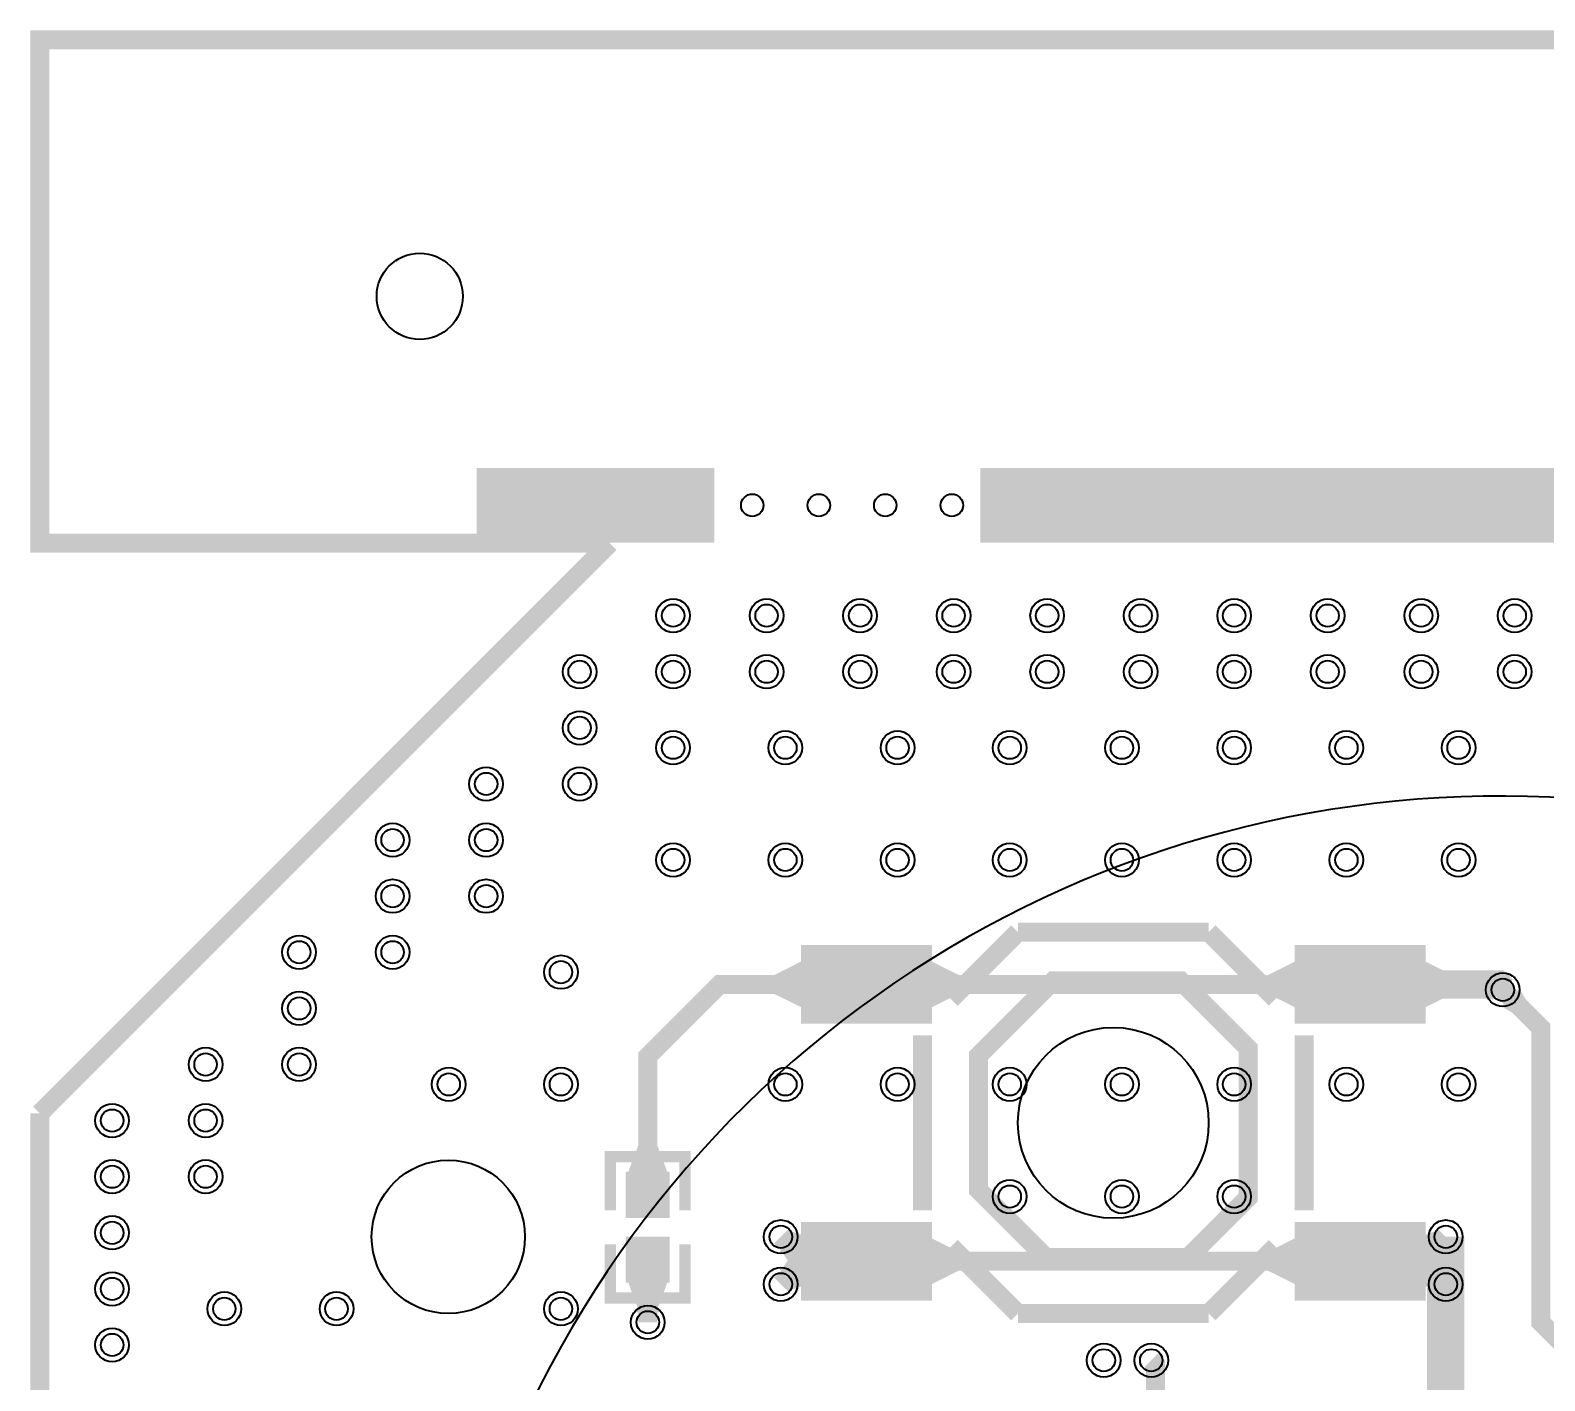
# Model space of a CAD drawing. Header units: millimetres. Extents: x -4.6 to 50, y -7.7 to 42.4.
# Drawn here: x -0.13 to 20.12, y 24.37 to 42.42 of the extents above; entities that cross this region are included whole.
import ezdxf

# ---------------------------------------------------------------- set-up
doc = ezdxf.new("R2010")
doc.units = ezdxf.units.MM
for name, color, linetype, true_color in [('BoardOutLine', 7, 'Continuous', 0xff00ff), ('BottomLayer', 7, 'Continuous', 0x0000ff), ('BottomSilkLayer', 7, 'Continuous', 0x66cc33), ('Hole', 7, 'Continuous', 0x222222), ('Inner1', 7, 'Continuous', 0x999966), ('Multi-Layer', 7, 'Continuous', 0xc0c0c0), ('TopLayer', 7, 'Continuous', 0xff0000), ('TopPasteMaskLayer', 7, 'Continuous', 0x808080), ('TopSilkLayer', 7, 'Continuous', 0xffcc00), ('TopSolderMaskLayer', 7, 'Continuous', 0x800080)]:
    doc.layers.add(name, color=color, linetype=linetype, true_color=true_color)

msp = doc.modelspace()

# ---------------------------------------------------------------- hatches: boundary and pattern name
at = {"layer": 'Inner1'}
for points in [[(19.783, 29.605), (19.544, 29.367), (19.685, 29.285), (19.864, 29.464)], [(18.946, 26.157), (18.646, 26.157), (18.669, 26.017), (18.923, 26.017)], [(18.946, 25.786), (18.646, 25.786), (18.669, 25.926), (18.923, 25.926)], [(18.946, 25.522), (18.646, 25.522), (18.669, 25.382), (18.923, 25.382)]]:
    msp.add_hatch(color=256, dxfattribs=at).paths.add_polyline_path(points)
at = {"layer": 'TopLayer'}
for points in [[(10.201, 29.346), (10.201, 29.981), (9.82, 29.79), (9.82, 29.536)], [(11.901, 29.163), (10.201, 29.163), (10.201, 30.163), (11.901, 30.163)], [(11.901, 29.981), (11.901, 29.346), (12.282, 29.536), (12.282, 29.79)], [(16.801, 29.346), (16.801, 29.981), (16.42, 29.79), (16.42, 29.536)], [(18.501, 29.163), (16.801, 29.163), (16.801, 30.163), (18.501, 30.163)], [(18.501, 29.981), (18.501, 29.346), (18.882, 29.536), (18.882, 29.79)], [(19.47, 29.771), (19.391, 29.481), (19.261, 29.536), (19.33, 29.79)], [(7.858, 27.132), (8.398, 27.132), (8.255, 27.513), (8.001, 27.513)], [(8.398, 26.566), (7.858, 26.566), (7.858, 27.132), (8.398, 27.132)], [(10.201, 25.677), (10.201, 26.312), (9.996, 26.379), (9.906, 26.109)], [(11.901, 25.463), (10.201, 25.463), (10.201, 26.463), (11.901, 26.463)], [(18.501, 25.463), (16.801, 25.463), (16.801, 26.463), (18.501, 26.463)], [(18.501, 26.312), (18.501, 25.677), (18.796, 26.109), (18.706, 26.379)], [(8.398, 26.266), (7.858, 26.266), (7.858, 25.7), (8.398, 25.7)], [(10.106, 26.302), (9.893, 26.089), (10.009, 26.007), (10.188, 26.186)], [(10.201, 25.632), (10.201, 26.267), (9.906, 25.834), (9.996, 25.564)], [(11.901, 26.28), (11.901, 25.645), (12.282, 25.836), (12.282, 26.09)], [(16.801, 25.645), (16.801, 26.28), (16.42, 26.09), (16.42, 25.836)], [(18.501, 26.267), (18.501, 25.632), (18.706, 25.564), (18.796, 25.834)], [(18.809, 26.089), (18.596, 26.302), (18.514, 26.186), (18.693, 26.007)], [(10.106, 25.642), (9.893, 25.854), (10.009, 25.936), (10.188, 25.757)], [(18.809, 25.854), (18.596, 25.642), (18.514, 25.757), (18.693, 25.936)], [(7.858, 25.7), (8.398, 25.7), (8.255, 25.319), (8.001, 25.319)], [(8.278, 25.278), (7.978, 25.278), (8.001, 25.418), (8.255, 25.418)]]:
    msp.add_hatch(color=256, dxfattribs=at).paths.add_polyline_path(points)
at = {"layer": 'TopPasteMaskLayer'}
for points in [[(11.901, 29.163), (10.201, 29.163), (10.201, 30.163), (11.901, 30.163)], [(18.501, 29.163), (16.801, 29.163), (16.801, 30.163), (18.501, 30.163)], [(8.358, 26.551), (7.898, 26.551), (7.858, 26.591), (7.858, 27.092), (7.898, 27.132), (8.358, 27.132), (8.398, 27.092), (8.398, 26.591)], [(11.901, 25.463), (10.201, 25.463), (10.201, 26.463), (11.901, 26.463)], [(18.501, 25.463), (16.801, 25.463), (16.801, 26.463), (18.501, 26.463)], [(8.358, 26.281), (7.898, 26.281), (7.858, 26.241), (7.858, 25.74), (7.898, 25.7), (8.358, 25.7), (8.398, 25.74), (8.398, 26.241)]]:
    msp.add_hatch(color=256, dxfattribs=at).paths.add_polyline_path(points)
at = {"layer": 'TopSolderMaskLayer'}
for points in [[(11.926, 29.138), (10.176, 29.138), (10.176, 30.189), (11.926, 30.189)], [(18.526, 29.138), (16.776, 29.138), (16.776, 30.189), (18.526, 30.189)], [(8.422, 26.539), (7.834, 26.539), (7.834, 27.158), (8.422, 27.158)], [(11.926, 25.437), (10.176, 25.437), (10.176, 26.488), (11.926, 26.488)], [(18.526, 25.437), (16.776, 25.437), (16.776, 26.488), (18.526, 26.488)], [(8.422, 26.293), (7.834, 26.293), (7.834, 25.674), (8.422, 25.674)]]:
    msp.add_hatch(color=256, dxfattribs=at).paths.add_polyline_path(points)

# ---------------------------------------------------------------- linework, layer by layer
at = {"layer": 'BoardOutLine'}
for points, const_width in [([(7.62, 35.56), (0, 35.56), (0, 42.291), (49.911, 42.291), (49.911, 35.56), (27.94, 35.56)], 0.254), ([(9.017, 36.068), (5.842, 36.068)], 1), ([(12.573, 36.068), (23.241, 36.068)], 1), ([(0, 27.94), (7.62, 35.56)], 0.254), ([(0, 27.94), (0, 7.62)], 0.254)]:
    msp.add_lwpolyline(points, dxfattribs=dict(at, const_width=const_width))
at = {"layer": 'BottomLayer', "const_width": 1.016}
msp.add_lwpolyline([(16.383, 24.003), (16.383, 23.114)], dxfattribs=at)
at = {"layer": 'BottomSilkLayer'}
msp.add_arc((19.529, 17.78), 14.4, 9.7821, 157.8339, dxfattribs=at)
at = {"layer": 'Hole'}
for centre in [(8.467, 34.593), (9.717, 34.593), (10.967, 34.593), (12.217, 34.593), (13.467, 34.593), (14.717, 34.593), (15.967, 34.593), (17.217, 34.593), (18.467, 34.593), (19.717, 34.593), (7.217, 33.843), (8.467, 33.843), (9.717, 33.843), (10.967, 33.843), (12.217, 33.843), (13.467, 33.843), (14.717, 33.843), (15.967, 33.843), (17.217, 33.843), (18.467, 33.843), (19.717, 33.843), (7.217, 33.093), (8.467, 32.827), (9.967, 32.827), (11.467, 32.827), (12.967, 32.827), (14.467, 32.827), (15.967, 32.827), (17.467, 32.827), (18.967, 32.827), (5.967, 32.343), (7.217, 32.343), (4.717, 31.593), (5.967, 31.593), (8.467, 31.327), (9.967, 31.327), (11.467, 31.327), (12.967, 31.327), (14.467, 31.327), (15.967, 31.327), (17.467, 31.327), (18.967, 31.327), (4.717, 30.843), (5.967, 30.843), (3.467, 30.093), (4.717, 30.093), (6.967, 29.827), (19.558, 29.591), (3.467, 29.343), (2.217, 28.593), (3.467, 28.593), (5.467, 28.327), (6.967, 28.327), (9.967, 28.327), (11.467, 28.327), (12.967, 28.327), (14.467, 28.327), (15.967, 28.327), (17.467, 28.327), (18.967, 28.327), (0.967, 27.843), (2.217, 27.843), (0.967, 27.093), (2.217, 27.093), (12.967, 26.827), (14.467, 26.827), (15.967, 26.827), (0.967, 26.343), (9.906, 26.289), (18.796, 26.289), (0.967, 25.593), (9.906, 25.654), (18.796, 25.654), (2.467, 25.327), (3.967, 25.327), (6.967, 25.327), (8.128, 25.146), (0.967, 24.843), (14.224, 24.638), (14.859, 24.638)]:
    msp.add_circle(centre, 0.15, dxfattribs=at)
at = {"layer": 'Inner1'}
for points, const_width in [([(28.829, 24.765), (28.575, 24.638), (20.584, 24.628), (20.066, 25.146), (20.066, 29.083), (19.558, 29.591)], 0.254), ([(18.796, 26.289), (18.796, 25.654)], 0.5), ([(18.796, 25.654), (18.796, 23.749), (18.161, 23.114)], 0.5)]:
    msp.add_lwpolyline(points, dxfattribs=dict(at, const_width=const_width))
at = {"layer": 'Multi-Layer'}
for centre, radius in [((5.08, 38.862), 0.576), ((9.525, 36.068), 0.15), ((10.414, 36.068), 0.15), ((11.303, 36.068), 0.15), ((12.192, 36.068), 0.15), ((8.467, 34.593), 0.225), ((9.717, 34.593), 0.225), ((10.967, 34.593), 0.225), ((12.217, 34.593), 0.225), ((13.467, 34.593), 0.225), ((14.717, 34.593), 0.225), ((15.967, 34.593), 0.225), ((17.217, 34.593), 0.225), ((18.467, 34.593), 0.225), ((19.717, 34.593), 0.225), ((7.217, 33.843), 0.225), ((8.467, 33.843), 0.225), ((9.717, 33.843), 0.225), ((10.967, 33.843), 0.225), ((12.217, 33.843), 0.225), ((13.467, 33.843), 0.225), ((14.717, 33.843), 0.225), ((15.967, 33.843), 0.225), ((17.217, 33.843), 0.225), ((18.467, 33.843), 0.225), ((19.717, 33.843), 0.225), ((7.217, 33.093), 0.225), ((8.467, 32.827), 0.225), ((9.967, 32.827), 0.225), ((11.467, 32.827), 0.225), ((12.967, 32.827), 0.225), ((14.467, 32.827), 0.225), ((15.967, 32.827), 0.225), ((17.467, 32.827), 0.225), ((18.967, 32.827), 0.225), ((5.967, 32.343), 0.225), ((7.217, 32.343), 0.225), ((4.717, 31.593), 0.225), ((5.967, 31.593), 0.225), ((8.467, 31.327), 0.225), ((9.967, 31.327), 0.225), ((11.467, 31.327), 0.225), ((12.967, 31.327), 0.225), ((14.467, 31.327), 0.225), ((15.967, 31.327), 0.225), ((17.467, 31.327), 0.225), ((18.967, 31.327), 0.225), ((4.717, 30.843), 0.225), ((5.967, 30.843), 0.225), ((3.467, 30.093), 0.225), ((4.717, 30.093), 0.225), ((6.967, 29.827), 0.225), ((19.558, 29.591), 0.225), ((3.467, 29.343), 0.225), ((2.217, 28.593), 0.225), ((3.467, 28.593), 0.225), ((5.467, 28.327), 0.225), ((6.967, 28.327), 0.225), ((9.967, 28.327), 0.225), ((11.467, 28.327), 0.225), ((12.967, 28.327), 0.225), ((14.467, 28.327), 0.225), ((15.967, 28.327), 0.225), ((17.467, 28.327), 0.225), ((18.967, 28.327), 0.225), ((0.967, 27.843), 0.225), ((2.217, 27.843), 0.225), ((0.967, 27.093), 0.225), ((2.217, 27.093), 0.225), ((5.461, 26.289), 1.025), ((12.967, 26.827), 0.225), ((14.467, 26.827), 0.225), ((15.967, 26.827), 0.225), ((0.967, 26.343), 0.225), ((9.906, 26.289), 0.225), ((18.796, 26.289), 0.225), ((0.967, 25.593), 0.225), ((9.906, 25.654), 0.225), ((18.796, 25.654), 0.225), ((2.467, 25.327), 0.225), ((3.967, 25.327), 0.225), ((6.967, 25.327), 0.225), ((8.128, 25.146), 0.225), ((0.967, 24.843), 0.225), ((14.224, 24.638), 0.225), ((14.859, 24.638), 0.225)]:
    msp.add_circle(centre, radius, dxfattribs=at)
at = {"layer": 'TopLayer'}
for points, const_width in [([(8.128, 26.848), (8.128, 28.702), (9.088, 29.662), (11.052, 29.662)], 0.254), ([(11.052, 29.662), (17.65, 29.662)], 0.254), ([(17.65, 29.662), (19.487, 29.662), (19.558, 29.591)], 0.381), ([(9.906, 26.289), (10.231, 25.964), (11.052, 25.964)], 0.254), ([(18.796, 26.289), (18.471, 25.964), (17.65, 25.964)], 0.254), ([(8.128, 25.984), (8.128, 25.146)], 0.254), ([(9.906, 25.654), (10.216, 25.964), (11.052, 25.964)], 0.254), ([(11.052, 25.964), (17.65, 25.964)], 0.254), ([(18.796, 25.654), (18.486, 25.964), (17.65, 25.964)], 0.254), ([(14.915, 23.97), (14.915, 24.582), (14.859, 24.638)], 0.254)]:
    msp.add_lwpolyline(points, dxfattribs=dict(at, const_width=const_width))
at = {"layer": 'TopSilkLayer'}
for points, const_width in [([(12.181, 29.468), (13.076, 30.363)], 0.254), ([(15.626, 30.363), (13.076, 30.363)], 0.254), ([(16.521, 29.468), (15.626, 30.363)], 0.254), ([(11.801, 26.645), (11.801, 28.981)], 0.254), ([(16.901, 26.645), (16.901, 28.981)], 0.254), ([(8.627, 26.642), (8.627, 27.36), (7.629, 27.36), (7.629, 26.642)], 0.152), ([(8.627, 26.19), (8.627, 25.472), (7.629, 25.472), (7.629, 26.19)], 0.152), ([(13.076, 25.263), (12.181, 26.158)], 0.254), ([(15.626, 25.263), (16.521, 26.158)], 0.254), ([(15.626, 25.263), (13.076, 25.263)], 0.254)]:
    msp.add_lwpolyline(points, dxfattribs=dict(at, const_width=const_width))
at = {"layer": 'TopSilkLayer', "const_width": 0.254}
msp.add_lwpolyline([(15.352, 26.012), (13.452, 26.012), (12.55, 26.914), (12.55, 28.712), (13.551, 29.713), (15.25, 29.713), (16.152, 28.811), (16.152, 26.812), (15.352, 26.012)], close=True, dxfattribs=at)
at = {"layer": 'TopSilkLayer'}
msp.add_circle((14.351, 27.813), 1.275, dxfattribs=at)

doc.saveas('drawing.dxf')
